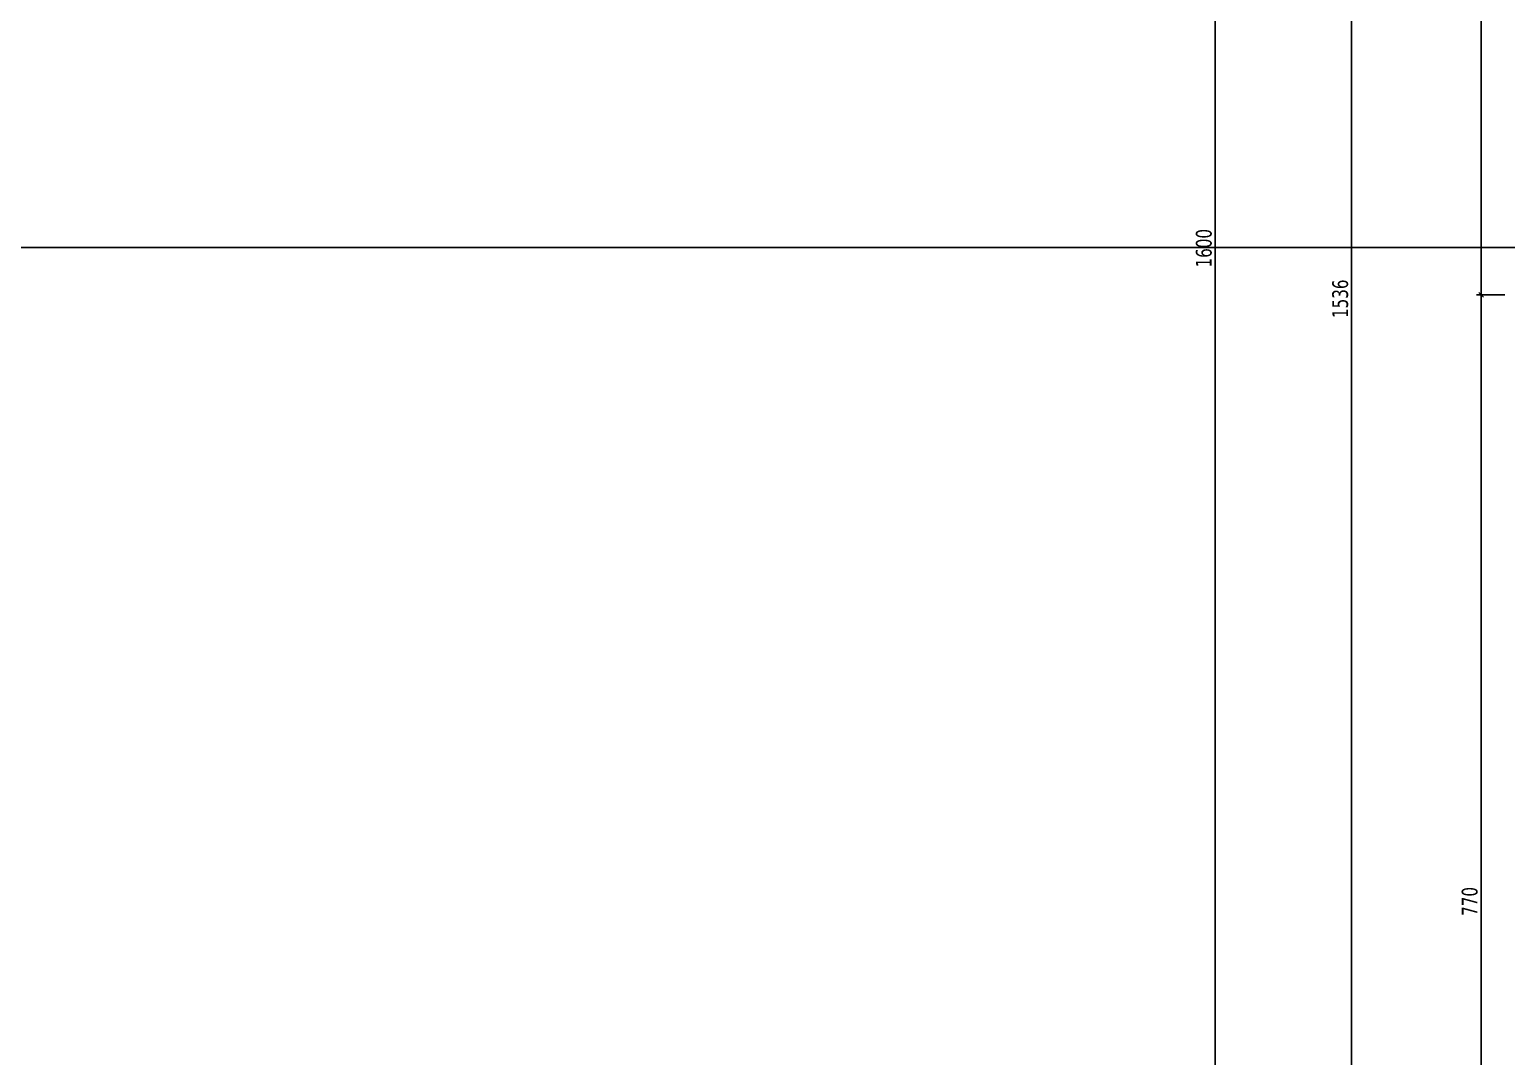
# Model space of a CAD drawing. Header units: millimetres. Extents: x 43168.9 to 43194.6, y -25545.1 to -25543.4.
# Drawn here: x 43184.7547 to 43184.9421, y -25544.6893 to -25544.5589 of the extents above; entities that cross this region are included whole.
import ezdxf

# ---------------------------------------------------------------- set-up
doc = ezdxf.new("R2010")
doc.units = ezdxf.units.MM
doc.header["$LTSCALE"] = 200
doc.linetypes.add('kesit_$0$HIDDEN2', pattern=[0.1875, 0.125, -0.0625])
doc.layers.add('kesit_$0$izd-alt_sgh', color=8, linetype='kesit_$0$HIDDEN2')
doc.layers.add('olcuic_sgh', color=183, linetype='Continuous')
doc.styles.add('dim', font='VERDANA.TTF', dxfattribs={"width": 0.7})

msp = doc.modelspace()

# ---------------------------------------------------------------- linework, layer by layer
at = {"color": 0, "linetype": 'ByBlock', "lineweight": -2}
for p, q in [((43184.9392, -25544.59286), (43184.9386, -25544.59226)), ((43184.9386, -25544.59226), (43184.9392, -25544.59286))]:
    msp.add_line(p, q, dxfattribs=at)
at = {"layer": 'kesit_$0$izd-alt_sgh'}
msp.add_line((43183.07862, -25544.58656), (43185.19931, -25544.58656), dxfattribs=at)
at = {"layer": 'olcuic_sgh'}
for p, q in [((43184.90516, -25544.42631), (43184.90516, -25544.74681)), ((43184.92247, -25544.74681), (43184.92247, -25544.43911)), ((43184.9389, -25544.59281), (43184.9389, -25544.43911)), ((43184.9419, -25544.59256), (43184.9383, -25544.59256)), ((43184.9419, -25544.59256), (43184.9383, -25544.59256)), ((43184.9389, -25544.59231), (43184.9389, -25544.74681))]:
    msp.add_line(p, q, dxfattribs=at)

# ---------------------------------------------------------------- texts
at = {"layer": 'olcuic_sgh', "color": 2, "style": 'dim', "width": 0.7}
for s, p in [('1600', (43184.9047, -25544.58907)), ('1536', (43184.92201, -25544.59549)), ('770', (43184.93844, -25544.6714))]:
    msp.add_text(s, height=0.002, rotation=90, dxfattribs=at).set_placement(p)

doc.saveas('drawing.dxf')
